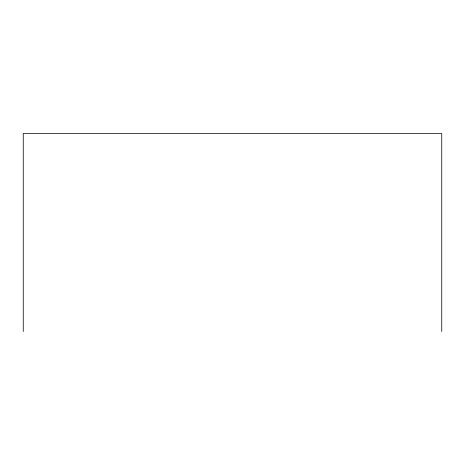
<?xml version="1.0" encoding="UTF-8"?>
<svg xmlns="http://www.w3.org/2000/svg" width="465" height="465" viewBox="0 0 465 465"><rect width="100%" height="100%" fill="white"/><g stroke="black" fill="none" stroke-linecap="round" stroke-linejoin="round"><path stroke-width="0.7" d="M441.75 331.522L441.75 133.478L23.25 133.478L23.25 331.522"/></g></svg>
